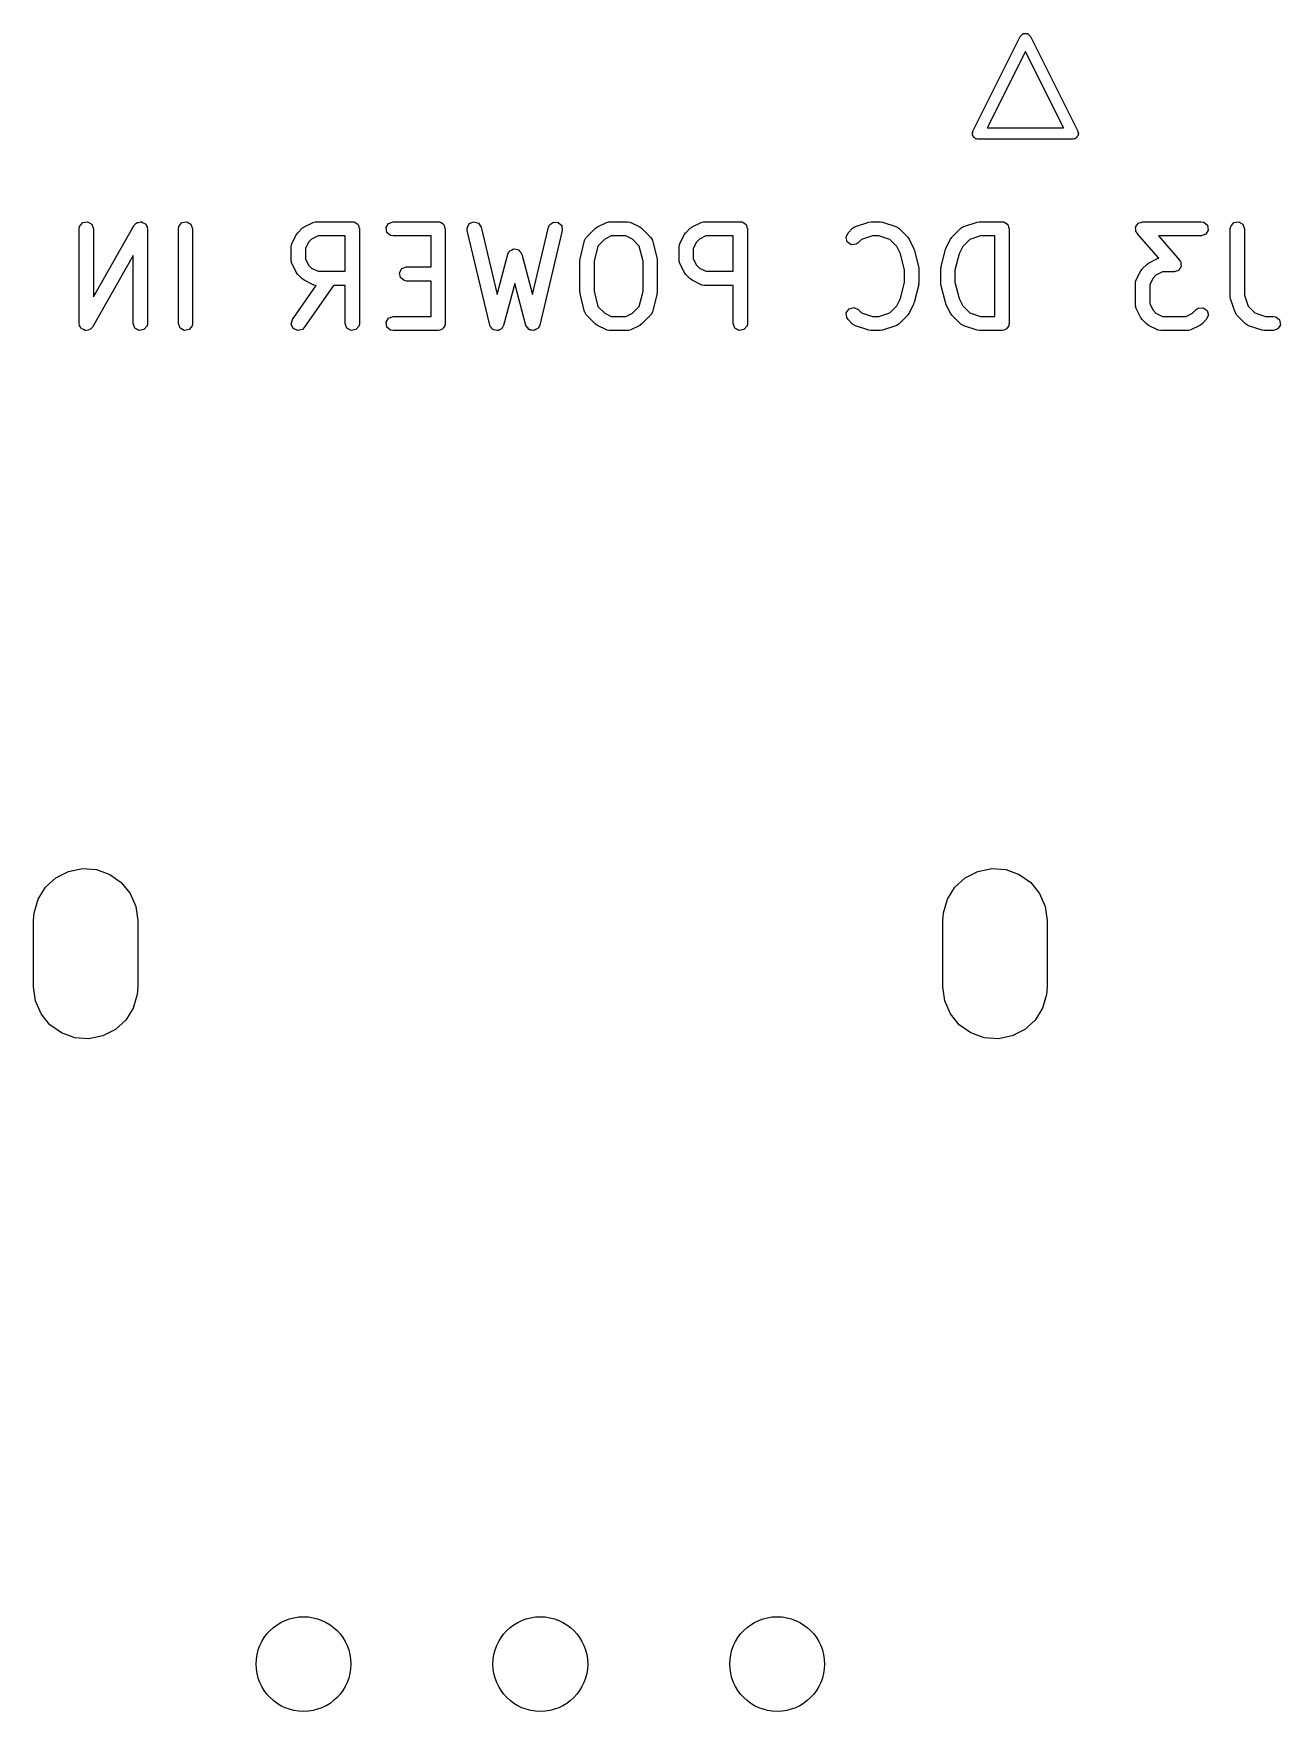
# Model space of a CAD drawing. Extents: x 88 to 116, y -225 to -45.
# Drawn here: x 96.21 to 109.37, y -225.29 to -207.58 of the extents above; entities that cross this region are included whole.
import ezdxf

# ---------------------------------------------------------------- set-up
doc = ezdxf.new("R2010")
doc.units = 0
doc.layers.add('BLACK', color=7, linetype='CONTINUOUS')

msp = doc.modelspace()

# ---------------------------------------------------------------- linework, layer by layer
at = {"layer": 'BLACK', "linetype": 'CONTINUOUS'}
for p, q in [((106.126, -208.606), (106.626, -207.606)), ((106.626, -207.606), (106.641, -207.593)), ((106.641, -207.593), (106.653, -207.579)), ((106.653, -207.579), (106.658, -207.579)), ((106.658, -207.579), (106.661, -207.576)), ((106.661, -207.576), (106.68, -207.577)), ((106.68, -207.577), (106.699, -207.576)), ((106.699, -207.576), (106.702, -207.579)), ((106.702, -207.579), (106.707, -207.579)), ((106.707, -207.579), (106.719, -207.593)), ((106.719, -207.593), (106.734, -207.606)), ((106.734, -207.606), (107.234, -208.606)), ((106.68, -207.767), (106.277, -208.572)), ((107.083, -208.572), (106.68, -207.767)), ((106.12, -208.632), (106.125, -208.62)), ((106.124, -208.642), (106.12, -208.632)), ((106.123, -208.651), (106.124, -208.642)), ((106.132, -208.662), (106.123, -208.651)), ((106.125, -208.62), (106.126, -208.606)), ((106.138, -208.675), (106.132, -208.662)), ((106.277, -208.572), (107.083, -208.572)), ((107.228, -208.662), (107.222, -208.675)), ((107.237, -208.651), (107.228, -208.662)), ((107.234, -208.606), (107.235, -208.62)), ((107.235, -208.62), (107.24, -208.632)), ((107.24, -208.632), (107.236, -208.642)), ((107.236, -208.642), (107.237, -208.651)), ((106.147, -208.679), (106.138, -208.675)), ((106.153, -208.686), (106.147, -208.679)), ((106.167, -208.687), (106.153, -208.686)), ((106.18, -208.692), (106.167, -208.687)), ((107.18, -208.692), (106.18, -208.692)), ((107.193, -208.687), (107.18, -208.692)), ((107.207, -208.686), (107.193, -208.687)), ((107.213, -208.679), (107.207, -208.686)), ((107.222, -208.675), (107.213, -208.679)), ((96.6917, -209.637), (96.6962, -209.612)), ((96.6917, -210.637), (96.6917, -209.637)), ((96.6962, -209.612), (96.7292, -209.572)), ((96.7292, -209.572), (96.7797, -209.564)), ((96.7797, -209.564), (96.8241, -209.589)), ((96.8241, -209.589), (96.8417, -209.637)), ((96.8417, -210.355), (97.273, -209.6)), ((96.8417, -209.637), (96.8417, -210.355)), ((97.273, -209.6), (97.2896, -209.58)), ((97.2896, -209.58), (97.2961, -209.578)), ((97.2961, -209.578), (97.3006, -209.572)), ((97.3006, -209.572), (97.3196, -209.569)), ((97.3196, -209.569), (97.3378, -209.562)), ((97.3378, -209.562), (97.3443, -209.565)), ((97.3443, -209.565), (97.3511, -209.564)), ((97.3511, -209.564), (97.3679, -209.573)), ((97.3679, -209.573), (97.386, -209.58)), ((97.386, -209.58), (97.3895, -209.586)), ((97.3895, -209.586), (97.3955, -209.589)), ((97.3955, -209.589), (97.4022, -209.607)), ((97.4022, -209.607), (97.4119, -209.624)), ((97.4119, -209.624), (97.4107, -209.631)), ((97.4107, -209.631), (97.4131, -209.637)), ((97.4131, -209.637), (97.4131, -210.637)), ((97.7393, -209.637), (97.7438, -209.612)), ((97.7393, -210.637), (97.7393, -209.637)), ((97.7438, -209.612), (97.7768, -209.572)), ((97.7768, -209.572), (97.8273, -209.564)), ((97.8273, -209.564), (97.8717, -209.589)), ((97.8717, -209.589), (97.8893, -209.637)), ((97.8893, -209.637), (97.8893, -210.637)), ((98.9377, -209.794), (98.9853, -209.699)), ((98.9853, -209.699), (98.9987, -209.681)), ((98.9987, -209.681), (98.9993, -209.68)), ((98.9993, -209.68), (99.047, -209.632)), ((99.047, -209.632), (99.0653, -209.619)), ((99.0653, -209.619), (99.0665, -209.618)), ((99.0665, -209.618), (99.1617, -209.57)), ((99.2129, -209.712), (99.1444, -209.747)), ((99.1617, -209.57), (99.1867, -209.563)), ((99.1867, -209.563), (99.191, -209.564)), ((99.191, -209.564), (99.1952, -209.562)), ((99.1952, -209.562), (99.5762, -209.562)), ((99.5012, -209.712), (99.2129, -209.712)), ((99.5012, -210.086), (99.5012, -209.712)), ((99.5762, -209.562), (99.5859, -209.564)), ((99.5859, -209.564), (99.5892, -209.564)), ((99.5892, -209.564), (99.5921, -209.565)), ((99.5921, -209.565), (99.6018, -209.567)), ((99.6018, -209.567), (99.6168, -209.579)), ((99.6168, -209.579), (99.6336, -209.589)), ((99.6336, -209.589), (99.636, -209.596)), ((99.636, -209.596), (99.6411, -209.6)), ((99.6411, -209.6), (99.6445, -209.619)), ((99.6445, -209.619), (99.6512, -209.637)), ((99.6512, -209.637), (99.6512, -210.637)), ((99.9309, -209.624), (99.9566, -209.58)), ((99.9398, -209.675), (99.9309, -209.624)), ((99.9791, -209.708), (99.9398, -209.675)), ((99.9566, -209.58), (100.005, -209.562)), ((100.005, -209.712), (99.9791, -209.708)), ((100.005, -209.562), (100.481, -209.562)), ((100.406, -209.712), (100.005, -209.712)), ((100.406, -210.039), (100.406, -209.712)), ((100.481, -209.562), (100.491, -209.564)), ((100.491, -209.564), (100.494, -209.564)), ((100.494, -209.564), (100.497, -209.565)), ((100.497, -209.565), (100.507, -209.567)), ((100.507, -209.567), (100.522, -209.579)), ((100.522, -209.579), (100.538, -209.589)), ((100.538, -209.589), (100.541, -209.596)), ((100.541, -209.596), (100.546, -209.6)), ((100.546, -209.6), (100.549, -209.619)), ((100.549, -209.619), (100.556, -209.637)), ((100.556, -209.637), (100.556, -210.637)), ((100.787, -209.629), (100.81, -209.583)), ((100.789, -209.655), (100.787, -209.629)), ((101.027, -210.655), (100.789, -209.655)), ((100.81, -209.583), (100.857, -209.563)), ((100.857, -209.563), (100.907, -209.577)), ((100.907, -209.577), (100.935, -209.62)), ((100.935, -209.62), (101.104, -210.331)), ((101.477, -210.331), (101.646, -209.62)), ((101.792, -209.655), (101.554, -210.655)), ((101.646, -209.62), (101.656, -209.596)), ((101.656, -209.596), (101.698, -209.566)), ((101.698, -209.566), (101.749, -209.569)), ((101.749, -209.569), (101.786, -209.604)), ((101.786, -209.604), (101.792, -209.655)), ((102.044, -209.734), (102.047, -209.727)), ((102.047, -209.727), (102.142, -209.632)), ((102.142, -209.632), (102.161, -209.619)), ((102.161, -209.619), (102.162, -209.618)), ((102.162, -209.618), (102.257, -209.57)), ((102.308, -209.712), (102.24, -209.747)), ((102.257, -209.57), (102.282, -209.563)), ((102.282, -209.563), (102.286, -209.564)), ((102.286, -209.564), (102.29, -209.562)), ((102.29, -209.562), (102.481, -209.562)), ((102.463, -209.712), (102.308, -209.712)), ((102.532, -209.747), (102.463, -209.712)), ((102.481, -209.562), (102.507, -209.567)), ((102.507, -209.567), (102.51, -209.57)), ((102.51, -209.57), (102.514, -209.57)), ((102.514, -209.57), (102.61, -209.618)), ((102.61, -209.618), (102.628, -209.631)), ((102.628, -209.631), (102.629, -209.632)), ((102.629, -209.632), (102.724, -209.727)), ((102.724, -209.727), (102.739, -209.749)), ((103.033, -209.794), (103.081, -209.699)), ((103.081, -209.699), (103.094, -209.681)), ((103.094, -209.681), (103.095, -209.68)), ((103.095, -209.68), (103.142, -209.632)), ((103.142, -209.632), (103.161, -209.619)), ((103.161, -209.619), (103.162, -209.618)), ((103.162, -209.618), (103.257, -209.57)), ((103.308, -209.712), (103.24, -209.747)), ((103.257, -209.57), (103.282, -209.563)), ((103.282, -209.563), (103.286, -209.564)), ((103.286, -209.564), (103.29, -209.562)), ((103.29, -209.562), (103.671, -209.562)), ((103.596, -209.712), (103.308, -209.712)), ((103.596, -210.086), (103.596, -209.712)), ((103.671, -209.562), (103.681, -209.564)), ((103.681, -209.564), (103.684, -209.564)), ((103.684, -209.564), (103.687, -209.565)), ((103.687, -209.565), (103.697, -209.567)), ((103.697, -209.567), (103.712, -209.579)), ((103.712, -209.579), (103.729, -209.589)), ((103.729, -209.589), (103.731, -209.596)), ((103.731, -209.596), (103.736, -209.6)), ((103.736, -209.6), (103.74, -209.619)), ((103.74, -209.619), (103.746, -209.637)), ((103.746, -209.637), (103.746, -210.637)), ((104.787, -209.726), (104.809, -209.68)), ((104.8, -209.776), (104.787, -209.726)), ((104.809, -209.68), (104.856, -209.632)), ((104.856, -209.632), (104.878, -209.617)), ((104.878, -209.617), (104.882, -209.617)), ((104.882, -209.617), (104.886, -209.614)), ((104.886, -209.614), (105.029, -209.566)), ((105.065, -209.712), (104.95, -209.751)), ((105.029, -209.566), (105.051, -209.563)), ((105.051, -209.563), (105.052, -209.562)), ((105.052, -209.562), (105.148, -209.562)), ((105.135, -209.712), (105.065, -209.712)), ((105.25, -209.751), (105.135, -209.712)), ((105.148, -209.562), (105.17, -209.566)), ((105.17, -209.566), (105.171, -209.566)), ((105.171, -209.566), (105.314, -209.614)), ((105.314, -209.614), (105.337, -209.626)), ((105.337, -209.626), (105.339, -209.63)), ((105.339, -209.63), (105.344, -209.632)), ((105.344, -209.632), (105.439, -209.727)), ((105.439, -209.727), (105.452, -209.746)), ((105.89, -209.747), (105.903, -209.729)), ((105.903, -209.729), (105.904, -209.727)), ((105.904, -209.727), (105.999, -209.632)), ((105.999, -209.632), (106.021, -209.617)), ((106.021, -209.617), (106.025, -209.617)), ((106.025, -209.617), (106.029, -209.614)), ((106.029, -209.614), (106.172, -209.566)), ((106.207, -209.712), (106.093, -209.751)), ((106.172, -209.566), (106.194, -209.563)), ((106.194, -209.563), (106.195, -209.562)), ((106.195, -209.562), (106.433, -209.562)), ((106.358, -209.712), (106.207, -209.712)), ((106.358, -210.562), (106.358, -209.712)), ((106.433, -209.562), (106.443, -209.564)), ((106.443, -209.564), (106.446, -209.564)), ((106.446, -209.564), (106.449, -209.565)), ((106.449, -209.565), (106.459, -209.567)), ((106.459, -209.567), (106.474, -209.579)), ((106.474, -209.579), (106.491, -209.589)), ((106.491, -209.589), (106.493, -209.596)), ((106.493, -209.596), (106.498, -209.6)), ((106.498, -209.6), (106.502, -209.619)), ((106.502, -209.619), (106.508, -209.637)), ((106.508, -209.637), (106.508, -210.637)), ((107.844, -209.624), (107.847, -209.619)), ((107.848, -209.644), (107.844, -209.624)), ((107.847, -209.613), (107.86, -209.597)), ((107.847, -209.619), (107.847, -209.613)), ((107.848, -209.664), (107.848, -209.644)), ((107.853, -209.672), (107.848, -209.664)), ((107.853, -209.675), (107.853, -209.672)), ((107.856, -209.677), (107.853, -209.675)), ((107.862, -209.687), (107.856, -209.677)), ((107.86, -209.597), (107.87, -209.58)), ((108.09, -209.947), (107.862, -209.687)), ((107.87, -209.58), (107.876, -209.578)), ((107.876, -209.578), (107.879, -209.573)), ((107.879, -209.573), (107.899, -209.569)), ((107.899, -209.569), (107.918, -209.562)), ((107.918, -209.562), (108.537, -209.562)), ((108.537, -209.712), (108.084, -209.712)), ((108.084, -209.712), (108.308, -209.969)), ((108.537, -209.562), (108.563, -209.567)), ((108.586, -209.695), (108.537, -209.712)), ((108.563, -209.567), (108.602, -209.6)), ((108.611, -209.65), (108.586, -209.695)), ((108.602, -209.6), (108.611, -209.65)), ((108.843, -209.637), (108.848, -209.612)), ((108.843, -210.352), (108.843, -209.637)), ((108.848, -209.612), (108.881, -209.572)), ((108.881, -209.572), (108.931, -209.564)), ((108.931, -209.564), (108.976, -209.589)), ((108.976, -209.589), (108.993, -209.637)), ((108.993, -209.637), (108.993, -210.339)), ((98.9298, -209.828), (98.9343, -209.802)), ((98.9298, -209.971), (98.9298, -209.828)), ((98.9343, -209.802), (98.9372, -209.799)), ((98.9372, -209.799), (98.9377, -209.794)), ((99.114, -209.777), (99.0798, -209.846)), ((99.0798, -209.846), (99.0798, -209.953)), ((99.1444, -209.747), (99.114, -209.777)), ((101.104, -210.331), (101.218, -209.904)), ((101.218, -209.904), (101.229, -209.88)), ((101.229, -209.88), (101.235, -209.876)), ((101.235, -209.876), (101.238, -209.87)), ((101.238, -209.87), (101.255, -209.862)), ((101.255, -209.862), (101.271, -209.851)), ((101.271, -209.851), (101.278, -209.851)), ((101.278, -209.851), (101.284, -209.848)), ((101.284, -209.848), (101.303, -209.853)), ((101.303, -209.853), (101.322, -209.855)), ((101.322, -209.855), (101.327, -209.86)), ((101.327, -209.86), (101.334, -209.862)), ((101.334, -209.862), (101.345, -209.878)), ((101.345, -209.878), (101.358, -209.891)), ((101.358, -209.891), (101.359, -209.898)), ((101.359, -209.898), (101.363, -209.904)), ((101.363, -209.904), (101.477, -210.331)), ((101.98, -209.953), (102.027, -209.762)), ((102.027, -209.762), (102.038, -209.738)), ((102.038, -209.738), (102.044, -209.734)), ((102.168, -209.819), (102.127, -209.98)), ((102.24, -209.747), (102.168, -209.819)), ((102.604, -209.819), (102.532, -209.747)), ((102.644, -209.98), (102.604, -209.819)), ((102.739, -209.749), (102.74, -209.756)), ((102.74, -209.756), (102.744, -209.762)), ((102.744, -209.762), (102.792, -209.953)), ((103.025, -209.828), (103.03, -209.802)), ((103.025, -209.971), (103.025, -209.828)), ((103.03, -209.802), (103.032, -209.799)), ((103.032, -209.799), (103.033, -209.794)), ((103.209, -209.777), (103.175, -209.846)), ((103.175, -209.846), (103.175, -209.953)), ((103.24, -209.747), (103.209, -209.777)), ((104.842, -209.805), (104.8, -209.776)), ((104.894, -209.801), (104.842, -209.805)), ((104.915, -209.786), (104.894, -209.801)), ((104.95, -209.751), (104.915, -209.786)), ((105.324, -209.825), (105.25, -209.751)), ((105.363, -209.902), (105.324, -209.825)), ((105.406, -210.075), (105.363, -209.902)), ((105.452, -209.746), (105.453, -209.747)), ((105.453, -209.747), (105.5, -209.842)), ((105.5, -209.842), (105.504, -209.854)), ((105.504, -209.854), (105.506, -209.857)), ((105.506, -209.857), (105.554, -210.048)), ((105.789, -210.048), (105.837, -209.857)), ((105.837, -209.857), (105.842, -209.845)), ((105.842, -209.842), (105.89, -209.747)), ((105.842, -209.845), (105.842, -209.842)), ((105.98, -209.902), (105.937, -210.075)), ((106.019, -209.825), (105.98, -209.902)), ((106.093, -209.751), (106.019, -209.825)), ((97.2631, -209.92), (96.8318, -210.675)), ((97.2631, -210.637), (97.2631, -209.92)), ((98.9313, -209.975), (98.9298, -209.971)), ((98.9303, -209.979), (98.9313, -209.975)), ((98.9377, -210.004), (98.9303, -209.979)), ((98.9853, -210.099), (98.9377, -210.004)), ((99.0798, -209.953), (99.114, -210.022)), ((99.114, -210.022), (99.1444, -210.052)), ((99.1444, -210.052), (99.2129, -210.086)), ((99.2129, -210.086), (99.5012, -210.086)), ((100.074, -210.101), (100.099, -210.056)), ((100.099, -210.056), (100.148, -210.039)), ((100.148, -210.039), (100.406, -210.039)), ((101.977, -209.971), (101.98, -209.956)), ((101.977, -210.304), (101.977, -209.971)), ((101.98, -209.956), (101.98, -209.953)), ((102.127, -209.98), (102.127, -210.295)), ((102.644, -210.295), (102.644, -209.98)), ((102.792, -209.953), (102.793, -209.967)), ((102.793, -209.967), (102.794, -209.971)), ((102.794, -209.971), (102.794, -210.304)), ((103.027, -209.975), (103.025, -209.971)), ((103.025, -209.979), (103.027, -209.975)), ((103.033, -210.004), (103.025, -209.979)), ((103.081, -210.099), (103.033, -210.004)), ((103.175, -209.953), (103.209, -210.022)), ((103.209, -210.022), (103.24, -210.052)), ((103.24, -210.052), (103.308, -210.086)), ((103.308, -210.086), (103.596, -210.086)), ((105.406, -210.2), (105.406, -210.075)), ((105.554, -210.048), (105.555, -210.063)), ((105.555, -210.063), (105.556, -210.066)), ((105.556, -210.066), (105.556, -210.209)), ((105.787, -210.066), (105.79, -210.051)), ((105.787, -210.209), (105.787, -210.066)), ((105.79, -210.051), (105.789, -210.048)), ((105.937, -210.075), (105.937, -210.2)), ((107.851, -210.175), (107.899, -210.08)), ((107.899, -210.08), (107.912, -210.062)), ((107.912, -210.062), (107.913, -210.061)), ((107.913, -210.061), (107.961, -210.013)), ((107.961, -210.013), (107.979, -210)), ((107.979, -210), (107.98, -209.999)), ((107.98, -209.999), (108.075, -209.951)), ((108.075, -209.951), (108.09, -209.947)), ((108.271, -210.086), (108.252, -210.093)), ((108.291, -210.082), (108.271, -210.086)), ((108.294, -210.078), (108.291, -210.082)), ((108.3, -210.076), (108.294, -210.078)), ((108.31, -210.058), (108.3, -210.076)), ((108.308, -209.969), (108.314, -209.979)), ((108.323, -210.043), (108.31, -210.058)), ((108.314, -209.979), (108.317, -209.981)), ((108.317, -209.981), (108.317, -209.984)), ((108.317, -209.984), (108.322, -209.991)), ((108.322, -209.991), (108.322, -210.011)), ((108.322, -210.011), (108.326, -210.031)), ((108.326, -210.031), (108.323, -210.037)), ((108.323, -210.037), (108.323, -210.043)), ((98.9433, -210.594), (99.1942, -210.236)), ((98.9865, -210.101), (98.9853, -210.099)), ((98.9993, -210.119), (98.9865, -210.101)), ((99.047, -210.167), (98.9993, -210.119)), ((99.0484, -210.167), (99.047, -210.167)), ((99.0665, -210.181), (99.0484, -210.167)), ((99.3771, -210.236), (99.0662, -210.68)), ((99.1617, -210.228), (99.0665, -210.181)), ((99.1662, -210.229), (99.1617, -210.228)), ((99.1696, -210.232), (99.1662, -210.229)), ((99.1942, -210.236), (99.1696, -210.232)), ((99.5012, -210.236), (99.3771, -210.236)), ((99.5012, -210.637), (99.5012, -210.236)), ((100.083, -210.151), (100.074, -210.101)), ((100.122, -210.184), (100.083, -210.151)), ((100.148, -210.189), (100.122, -210.184)), ((100.406, -210.189), (100.148, -210.189)), ((100.406, -210.562), (100.406, -210.189)), ((101.29, -210.214), (101.172, -210.657)), ((101.408, -210.657), (101.29, -210.214)), ((103.082, -210.101), (103.081, -210.099)), ((103.095, -210.119), (103.082, -210.101)), ((103.142, -210.167), (103.095, -210.119)), ((103.144, -210.167), (103.142, -210.167)), ((103.162, -210.181), (103.144, -210.167)), ((103.257, -210.228), (103.162, -210.181)), ((103.261, -210.229), (103.257, -210.228)), ((103.265, -210.232), (103.261, -210.229)), ((103.29, -210.236), (103.265, -210.232)), ((103.596, -210.236), (103.29, -210.236)), ((103.596, -210.637), (103.596, -210.236)), ((105.363, -210.373), (105.406, -210.2)), ((105.554, -210.227), (105.506, -210.417)), ((105.556, -210.209), (105.553, -210.224)), ((105.553, -210.224), (105.554, -210.227)), ((105.788, -210.212), (105.787, -210.209)), ((105.789, -210.227), (105.788, -210.212)), ((105.837, -210.417), (105.789, -210.227)), ((105.937, -210.2), (105.98, -210.373)), ((107.843, -210.209), (107.848, -210.183)), ((107.843, -210.447), (107.843, -210.209)), ((107.848, -210.183), (107.851, -210.18)), ((107.851, -210.18), (107.851, -210.175)), ((108.028, -210.158), (107.993, -210.227)), ((107.993, -210.227), (107.993, -210.429)), ((108.058, -210.128), (108.028, -210.158)), ((108.127, -210.093), (108.058, -210.128)), ((108.252, -210.093), (108.127, -210.093)), ((101.979, -210.307), (101.977, -210.304)), ((101.98, -210.322), (101.979, -210.307)), ((102.027, -210.513), (101.98, -210.322)), ((102.127, -210.295), (102.168, -210.456)), ((102.604, -210.456), (102.644, -210.295)), ((102.792, -210.322), (102.744, -210.513)), ((102.794, -210.304), (102.791, -210.319)), ((102.791, -210.319), (102.792, -210.322)), ((105.324, -210.45), (105.363, -210.373)), ((105.5, -210.433), (105.453, -210.528)), ((105.501, -210.429), (105.5, -210.433)), ((105.506, -210.417), (105.501, -210.429)), ((105.839, -210.42), (105.837, -210.417)), ((105.842, -210.433), (105.839, -210.42)), ((105.89, -210.528), (105.842, -210.433)), ((105.98, -210.373), (106.019, -210.45)), ((107.993, -210.429), (108.028, -210.498)), ((108.844, -210.353), (108.843, -210.352)), ((108.847, -210.375), (108.844, -210.353)), ((108.895, -210.518), (108.847, -210.375)), ((108.993, -210.339), (109.032, -210.454)), ((98.93, -210.644), (98.9433, -210.594)), ((99.9309, -210.624), (99.9566, -210.58)), ((99.9566, -210.58), (100.005, -210.562)), ((100.005, -210.562), (100.406, -210.562)), ((102.031, -210.519), (102.027, -210.513)), ((102.032, -210.526), (102.031, -210.519)), ((102.047, -210.548), (102.032, -210.526)), ((102.142, -210.643), (102.047, -210.548)), ((102.168, -210.456), (102.24, -210.528)), ((102.24, -210.528), (102.308, -210.562)), ((102.308, -210.562), (102.463, -210.562)), ((102.463, -210.562), (102.532, -210.528)), ((102.532, -210.528), (102.604, -210.456)), ((102.724, -210.548), (102.629, -210.643)), ((102.728, -210.541), (102.724, -210.548)), ((102.734, -210.537), (102.728, -210.541)), ((102.744, -210.513), (102.734, -210.537)), ((104.789, -210.523), (104.819, -210.481)), ((104.794, -210.574), (104.789, -210.523)), ((104.809, -210.595), (104.794, -210.574)), ((104.856, -210.643), (104.809, -210.595)), ((104.819, -210.481), (104.868, -210.467)), ((104.868, -210.467), (104.915, -210.489)), ((104.915, -210.489), (104.95, -210.524)), ((104.95, -210.524), (105.065, -210.562)), ((105.065, -210.562), (105.135, -210.562)), ((105.135, -210.562), (105.25, -210.524)), ((105.25, -210.524), (105.324, -210.45)), ((105.439, -210.548), (105.344, -210.643)), ((105.453, -210.528), (105.439, -210.546)), ((105.439, -210.546), (105.439, -210.548)), ((105.891, -210.529), (105.89, -210.528)), ((105.904, -210.548), (105.891, -210.529)), ((105.999, -210.643), (105.904, -210.548)), ((106.019, -210.45), (106.093, -210.524)), ((106.093, -210.524), (106.207, -210.562)), ((106.207, -210.562), (106.358, -210.562)), ((107.845, -210.451), (107.843, -210.447)), ((107.844, -210.455), (107.845, -210.451)), ((107.851, -210.48), (107.844, -210.455)), ((107.899, -210.576), (107.851, -210.48)), ((107.9, -210.577), (107.899, -210.576)), ((107.913, -210.595), (107.9, -210.577)), ((107.961, -210.643), (107.913, -210.595)), ((108.028, -210.498), (108.058, -210.528)), ((108.058, -210.528), (108.127, -210.562)), ((108.127, -210.562), (108.377, -210.562)), ((108.377, -210.562), (108.445, -210.528)), ((108.445, -210.528), (108.484, -210.489)), ((108.484, -210.489), (108.506, -210.474)), ((108.506, -210.474), (108.557, -210.47)), ((108.59, -210.595), (108.543, -210.643)), ((108.557, -210.47), (108.599, -210.499)), ((108.612, -210.549), (108.59, -210.595)), ((108.599, -210.499), (108.612, -210.549)), ((108.898, -210.522), (108.895, -210.518)), ((108.898, -210.526), (108.898, -210.522)), ((108.913, -210.548), (108.898, -210.526)), ((109.008, -210.643), (108.913, -210.548)), ((109.032, -210.454), (109.102, -210.524)), ((109.102, -210.524), (109.216, -210.562)), ((109.216, -210.562), (109.299, -210.562)), ((109.299, -210.562), (109.325, -210.567)), ((109.325, -210.567), (109.364, -210.6)), ((109.364, -210.6), (109.373, -210.65)), ((96.694, -210.644), (96.6917, -210.637)), ((96.6929, -210.651), (96.694, -210.644)), ((96.7026, -210.667), (96.6929, -210.651)), ((96.7092, -210.686), (96.7026, -210.667)), ((96.7152, -210.689), (96.7092, -210.686)), ((96.7187, -210.695), (96.7152, -210.689)), ((96.7369, -210.702), (96.7187, -210.695)), ((96.7536, -210.711), (96.7369, -210.702)), ((96.7605, -210.71), (96.7536, -210.711)), ((96.767, -210.712), (96.7605, -210.71)), ((96.7851, -210.706), (96.767, -210.712)), ((96.8042, -210.702), (96.7851, -210.706)), ((96.8086, -210.697), (96.8042, -210.702)), ((96.8151, -210.695), (96.8086, -210.697)), ((96.8318, -210.675), (96.8151, -210.695)), ((97.2806, -210.686), (97.2631, -210.637)), ((97.3251, -210.711), (97.2806, -210.686)), ((97.3756, -210.702), (97.3251, -210.711)), ((97.4086, -210.663), (97.3756, -210.702)), ((97.4131, -210.637), (97.4086, -210.663)), ((97.7568, -210.686), (97.7393, -210.637)), ((97.8013, -210.711), (97.7568, -210.686)), ((97.8518, -210.702), (97.8013, -210.711)), ((97.8848, -210.663), (97.8518, -210.702)), ((97.8893, -210.637), (97.8848, -210.663)), ((98.9517, -210.69), (98.93, -210.644)), ((98.9982, -210.712), (98.9517, -210.69)), ((99.0478, -210.699), (98.9982, -210.712)), ((99.0662, -210.68), (99.0478, -210.699)), ((99.5187, -210.686), (99.5012, -210.637)), ((99.5632, -210.711), (99.5187, -210.686)), ((99.6137, -210.702), (99.5632, -210.711)), ((99.6467, -210.663), (99.6137, -210.702)), ((99.6512, -210.637), (99.6467, -210.663)), ((99.9398, -210.675), (99.9309, -210.624)), ((99.9791, -210.708), (99.9398, -210.675)), ((100.005, -210.712), (99.9791, -210.708)), ((100.481, -210.712), (100.005, -210.712)), ((100.499, -210.706), (100.481, -210.712)), ((100.518, -210.702), (100.499, -210.706)), ((100.523, -210.697), (100.518, -210.702)), ((100.529, -210.695), (100.523, -210.697)), ((100.539, -210.678), (100.529, -210.695)), ((100.551, -210.663), (100.539, -210.678)), ((100.553, -210.653), (100.551, -210.663)), ((100.555, -210.65), (100.553, -210.653)), ((100.556, -210.637), (100.554, -210.647)), ((100.554, -210.647), (100.555, -210.65)), ((101.031, -210.661), (101.027, -210.655)), ((101.032, -210.669), (101.031, -210.661)), ((101.045, -210.682), (101.032, -210.669)), ((101.055, -210.698), (101.045, -210.682)), ((101.063, -210.7), (101.055, -210.698)), ((101.068, -210.705), (101.063, -210.7)), ((101.087, -210.707), (101.068, -210.705)), ((101.104, -210.712), (101.087, -210.707)), ((101.112, -210.709), (101.104, -210.712)), ((101.119, -210.71), (101.112, -210.709)), ((101.135, -210.699), (101.119, -210.71)), ((101.152, -210.692), (101.135, -210.699)), ((101.155, -210.685), (101.152, -210.692)), ((101.161, -210.68), (101.155, -210.685)), ((101.172, -210.657), (101.161, -210.68)), ((101.413, -210.663), (101.408, -210.657)), ((101.414, -210.671), (101.413, -210.663)), ((101.427, -210.684), (101.414, -210.671)), ((101.438, -210.699), (101.427, -210.684)), ((101.445, -210.701), (101.438, -210.699)), ((101.451, -210.706), (101.445, -210.701)), ((101.47, -210.707), (101.451, -210.706)), ((101.487, -210.712), (101.47, -210.707)), ((101.495, -210.709), (101.487, -210.712)), ((101.502, -210.709), (101.495, -210.709)), ((101.517, -210.698), (101.502, -210.709)), ((101.534, -210.69), (101.517, -210.698)), ((101.537, -210.683), (101.534, -210.69)), ((101.544, -210.679), (101.537, -210.683)), ((101.554, -210.655), (101.544, -210.679)), ((102.144, -210.643), (102.142, -210.643)), ((102.162, -210.657), (102.144, -210.643)), ((102.257, -210.704), (102.162, -210.657)), ((102.261, -210.705), (102.257, -210.704)), ((102.265, -210.708), (102.261, -210.705)), ((102.29, -210.712), (102.265, -210.708)), ((102.481, -210.712), (102.29, -210.712)), ((102.485, -210.711), (102.481, -210.712)), ((102.49, -210.712), (102.485, -210.711)), ((102.514, -210.704), (102.49, -210.712)), ((102.61, -210.657), (102.514, -210.704)), ((102.611, -210.656), (102.61, -210.657)), ((102.629, -210.643), (102.611, -210.656)), ((103.614, -210.686), (103.596, -210.637)), ((103.658, -210.711), (103.614, -210.686)), ((103.709, -210.702), (103.658, -210.711)), ((103.742, -210.663), (103.709, -210.702)), ((103.746, -210.637), (103.742, -210.663)), ((104.861, -210.645), (104.856, -210.643)), ((104.863, -210.649), (104.861, -210.645)), ((104.886, -210.661), (104.863, -210.649)), ((105.029, -210.709), (104.886, -210.661)), ((105.03, -210.708), (105.029, -210.709)), ((105.052, -210.712), (105.03, -210.708)), ((105.148, -210.712), (105.052, -210.712)), ((105.149, -210.712), (105.148, -210.712)), ((105.171, -210.709), (105.149, -210.712)), ((105.314, -210.661), (105.171, -210.709)), ((105.318, -210.658), (105.314, -210.661)), ((105.322, -210.658), (105.318, -210.658)), ((105.344, -210.643), (105.322, -210.658)), ((106.003, -210.645), (105.999, -210.643)), ((106.006, -210.649), (106.003, -210.645)), ((106.029, -210.661), (106.006, -210.649)), ((106.172, -210.709), (106.029, -210.661)), ((106.173, -210.708), (106.172, -210.709)), ((106.195, -210.712), (106.173, -210.708)), ((106.433, -210.712), (106.195, -210.712)), ((106.452, -210.706), (106.433, -210.712)), ((106.471, -210.702), (106.452, -210.706)), ((106.475, -210.697), (106.471, -210.702)), ((106.482, -210.695), (106.475, -210.697)), ((106.491, -210.678), (106.482, -210.695)), ((106.504, -210.663), (106.491, -210.678)), ((106.506, -210.653), (106.504, -210.663)), ((106.507, -210.65), (106.506, -210.653)), ((106.508, -210.637), (106.507, -210.647)), ((106.507, -210.647), (106.507, -210.65)), ((107.962, -210.643), (107.961, -210.643)), ((107.98, -210.657), (107.962, -210.643)), ((108.075, -210.704), (107.98, -210.657)), ((108.08, -210.705), (108.075, -210.704)), ((108.083, -210.708), (108.08, -210.705)), ((108.109, -210.712), (108.083, -210.708)), ((108.395, -210.712), (108.109, -210.712)), ((108.399, -210.711), (108.395, -210.712)), ((108.403, -210.712), (108.399, -210.711)), ((108.428, -210.704), (108.403, -210.712)), ((108.523, -210.657), (108.428, -210.704)), ((108.524, -210.656), (108.523, -210.657)), ((108.543, -210.643), (108.524, -210.656)), ((109.012, -210.645), (109.008, -210.643)), ((109.015, -210.649), (109.012, -210.645)), ((109.037, -210.661), (109.015, -210.649)), ((109.18, -210.709), (109.037, -210.661)), ((109.182, -210.708), (109.18, -210.709)), ((109.204, -210.712), (109.182, -210.708)), ((109.299, -210.712), (109.204, -210.712)), ((109.347, -210.695), (109.299, -210.712)), ((109.373, -210.65), (109.347, -210.695)), ((96.4461, -216.488), (96.5791, -216.421)), ((96.5791, -216.421), (96.7255, -216.391)), ((96.7255, -216.391), (96.8744, -216.402)), ((96.8744, -216.402), (97.0148, -216.453)), ((97.0148, -216.453), (97.1365, -216.539)), ((106.046, -216.488), (106.179, -216.421)), ((106.179, -216.421), (106.325, -216.391)), ((106.325, -216.391), (106.474, -216.402)), ((106.474, -216.402), (106.615, -216.453)), ((106.615, -216.453), (106.737, -216.539)), ((96.2575, -216.716), (96.3362, -216.589)), ((96.3362, -216.589), (96.4461, -216.488)), ((97.1365, -216.539), (97.2304, -216.655)), ((105.858, -216.716), (105.936, -216.589)), ((105.936, -216.589), (106.046, -216.488)), ((106.737, -216.539), (106.83, -216.655)), ((96.2159, -216.86), (96.2575, -216.716)), ((97.2304, -216.655), (97.2897, -216.792)), ((97.2897, -216.792), (97.31, -216.94)), ((105.816, -216.86), (105.858, -216.716)), ((106.83, -216.655), (106.89, -216.792)), ((106.89, -216.792), (106.91, -216.94)), ((96.21, -216.94), (96.2159, -216.86)), ((96.21, -217.64), (96.21, -216.94)), ((97.31, -216.94), (97.31, -217.64)), ((105.81, -216.94), (105.816, -216.86)), ((105.81, -217.64), (105.81, -216.94)), ((106.91, -216.94), (106.91, -217.64)), ((96.2303, -217.788), (96.21, -217.64)), ((97.31, -217.64), (97.3041, -217.72)), ((105.83, -217.788), (105.81, -217.64)), ((106.91, -217.64), (106.904, -217.72)), ((96.2895, -217.925), (96.2303, -217.788)), ((97.2625, -217.864), (97.1838, -217.991)), ((97.3041, -217.72), (97.2625, -217.864)), ((105.89, -217.925), (105.83, -217.788)), ((106.862, -217.864), (106.784, -217.991)), ((106.904, -217.72), (106.862, -217.864)), ((96.3835, -218.041), (96.2895, -217.925)), ((96.5052, -218.127), (96.3835, -218.041)), ((97.1838, -217.991), (97.0739, -218.092)), ((105.983, -218.041), (105.89, -217.925)), ((106.105, -218.127), (105.983, -218.041)), ((106.784, -217.991), (106.674, -218.092)), ((96.6456, -218.178), (96.5052, -218.127)), ((96.7945, -218.189), (96.6456, -218.178)), ((96.9409, -218.159), (96.7945, -218.189)), ((97.0739, -218.092), (96.9409, -218.159)), ((106.246, -218.178), (106.105, -218.127)), ((106.395, -218.189), (106.246, -218.178)), ((106.541, -218.159), (106.395, -218.189)), ((106.674, -218.092), (106.541, -218.159))]:
    msp.add_line(p, q, dxfattribs=at)
at = {"layer": 'BLACK'}
for centre in [(99.06, -224.79), (101.56, -224.79), (104.06, -224.79)]:
    msp.add_circle(centre, 0.5, dxfattribs=at)

doc.saveas('drawing.dxf')
